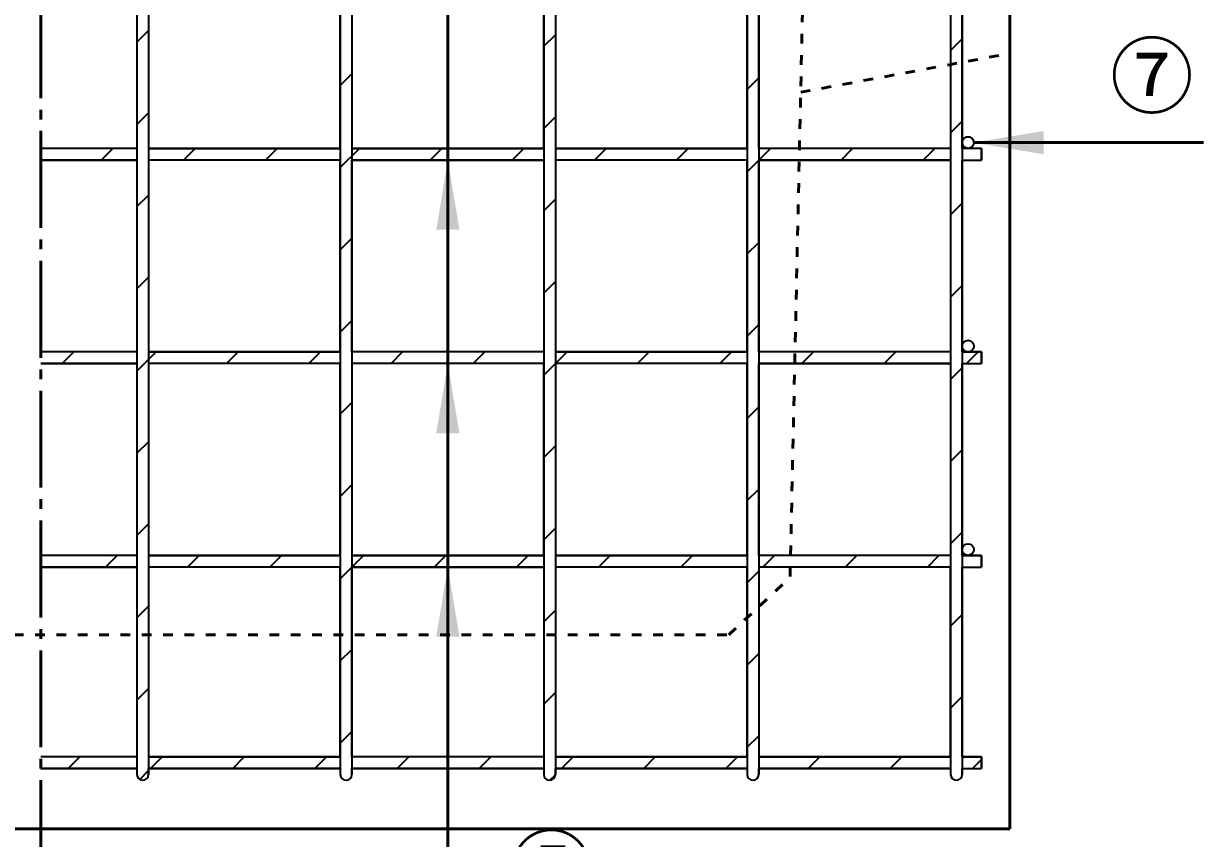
# Model space of a CAD drawing. Units: millimetres, scale not verified. Extents: x 100 to 4105, y 100 to 2870.
# Drawn here: x 2474 to 3083, y 660 to 1080 of the extents above; entities that cross this region are included whole.
import ezdxf
from ezdxf.enums import TextEntityAlignment as Align

# ---------------------------------------------------------------- set-up
doc = ezdxf.new("R2010")
doc.units = ezdxf.units.MM
doc.header["$LTSCALE"] = 5
doc.linetypes.add('USER1', pattern=[13.4, 10, -1.2, 1, -1.2])
doc.linetypes.add('USER2', pattern=[2.2, 1, -1.2])
doc.layers.add('V-nasSTD', color=7, linetype='Continuous', lineweight=35)
doc.styles.add('ＭＳ ゴシック', font='')
doc.styles.get('ＭＳ ゴシック').set_extended_font_data('MS Gothic')

msp = doc.modelspace()

# ---------------------------------------------------------------- hatches: boundary and pattern name
at = {"layer": 'V-nasSTD'}
for points in [[(3000.469, 1025.045), (2964.469, 1019.045), (3000.469, 1013.045)], [(2686.969, 974.045), (2692.969, 1010.045), (2698.969, 974.045)], [(2686.969, 869.045), (2692.969, 905.045), (2698.969, 869.045)], [(2686.969, 764.045), (2692.969, 800.045), (2698.969, 764.045)]]:
    msp.add_hatch(color=256, dxfattribs=at).paths.add_polyline_path(points)

# ---------------------------------------------------------------- linework, layer by layer
at = {"layer": 'V-nasSTD', "linetype": 'USER1', "lineweight": 50}
msp.add_line((2482.969, 640.045), (2482.969, 1582.045), dxfattribs=at)
at = {"layer": 'V-nasSTD', "linetype": 'USER2', "lineweight": 50}
for p, q in [((2882.969, 1405.045), (2869.618, 794.693)), ((2875.094, 1045.045), (2982.969, 1065.045)), ((2837.969, 765.045), (2869.618, 794.693)), ((2127.969, 765.045), (2837.969, 765.045))]:
    msp.add_line(p, q, dxfattribs=at)
at = {"layer": 'V-nasSTD', "lineweight": 50}
for p, q in [((2982.969, 1405.045), (2982.969, 665.045)), ((2692.969, 610.045), (2692.969, 1370.045)), ((2964.469, 1019.045), (3082.969, 1019.045)), ((1982.969, 665.045), (2982.969, 665.045)), ((2982.969, 665.045), (2482.969, 665.045))]:
    msp.add_line(p, q, dxfattribs=at)
at = {"layer": 'V-nasSTD'}
for p, q in [((2532.469, 1383.045), (2532.469, 693.045)), ((2538.469, 1383.045), (2538.469, 693.045)), ((2637.469, 1383.045), (2637.469, 693.045)), ((2643.469, 1383.045), (2643.469, 693.045)), ((2742.469, 1383.045), (2742.469, 693.045)), ((2748.469, 1383.045), (2748.469, 693.045)), ((2847.469, 1383.045), (2847.469, 693.045)), ((2853.469, 1383.045), (2853.469, 693.045)), ((2952.469, 1383.045), (2952.469, 693.045)), ((2958.469, 1383.045), (2958.469, 693.045)), ((2532.469, 1120.045), (2532.469, 1016.045)), ((2538.469, 1120.045), (2538.469, 1016.045)), ((2637.469, 1016.045), (2637.469, 1120.045)), ((2643.469, 1120.045), (2643.469, 1016.045)), ((2742.469, 1016.045), (2742.469, 1120.045)), ((2748.469, 1120.045), (2748.469, 1016.045)), ((2847.469, 1016.045), (2847.469, 1120.045)), ((2853.469, 1016.045), (2853.469, 1120.045)), ((2952.469, 1120.045), (2952.469, 1059.225)), ((2958.469, 1060.37), (2958.469, 1120.045)), ((2532.469, 1070.857), (2538.469, 1076.857)), ((2742.469, 1068.725), (2748.469, 1074.725)), ((2952.469, 1066.593), (2958.469, 1072.593)), ((2958.469, 1016.045), (2958.469, 1060.37)), ((2637.469, 1048.578), (2643.469, 1054.578)), ((2952.469, 1059.225), (2952.469, 1019.045)), ((2847.469, 1046.446), (2853.469, 1052.446)), ((2532.469, 1028.43), (2538.469, 1034.43)), ((2742.469, 1026.298), (2748.469, 1032.298)), ((2952.469, 1024.166), (2958.469, 1030.166)), ((2532.469, 1016.045), (2482.969, 1016.045)), ((2532.469, 1016.045), (2482.969, 1016.045)), ((2514.084, 1010.045), (2520.084, 1016.045)), ((2532.469, 1016.045), (2532.469, 693.045)), ((2637.469, 1016.045), (2538.469, 1016.045)), ((2538.469, 1016.045), (2637.469, 1016.045)), ((2556.51, 1010.045), (2562.51, 1016.045)), ((2598.937, 1010.045), (2604.937, 1016.045)), ((2637.469, 1006.151), (2647.363, 1016.045)), ((2742.469, 1016.045), (2643.469, 1016.045)), ((2643.469, 1016.045), (2742.469, 1016.045)), ((2683.789, 1010.045), (2689.789, 1016.045)), ((2726.216, 1010.045), (2732.216, 1016.045)), ((2847.469, 1016.045), (2748.469, 1016.045)), ((2748.469, 1016.045), (2847.469, 1016.045)), ((2768.642, 1010.045), (2774.642, 1016.045)), ((2811.069, 1010.045), (2817.069, 1016.045)), ((2952.469, 1016.045), (2853.469, 1016.045)), ((2875.676, 1016.045), (2853.469, 1016.045)), ((2853.495, 1010.045), (2859.495, 1016.045)), ((2949.469, 1016.045), (2875.676, 1016.045)), ((2895.921, 1010.045), (2901.921, 1016.045)), ((2938.348, 1010.045), (2944.348, 1016.045)), ((2968.469, 1016.045), (2958.469, 1016.045)), ((2968.469, 1016.045), (2968.469, 1010.045)), ((2968.469, 1010.045), (2968.469, 1016.045)), ((2968.469, 1010.045), (2968.469, 1016.045)), ((2532.469, 1010.045), (2482.969, 1010.045)), ((2482.969, 1010.045), (2532.469, 1010.045)), ((2532.469, 1010.045), (2532.469, 911.045)), ((2637.469, 1010.045), (2538.469, 1010.045)), ((2538.469, 1010.045), (2538.469, 911.045)), ((2637.469, 1010.045), (2538.469, 1010.045)), ((2637.469, 911.045), (2637.469, 1010.045)), ((2742.469, 1010.045), (2643.469, 1010.045)), ((2643.469, 911.045), (2643.469, 1010.045)), ((2643.469, 1010.045), (2742.469, 1010.045)), ((2742.469, 1010.045), (2742.469, 911.045)), ((2847.469, 1010.045), (2748.469, 1010.045)), ((2748.469, 1010.045), (2748.469, 911.045)), ((2847.469, 1010.045), (2748.469, 1010.045)), ((2847.469, 911.045), (2847.469, 1010.045)), ((2847.469, 1004.019), (2853.469, 1010.019)), ((2952.469, 1010.045), (2853.469, 1010.045)), ((2853.469, 911.045), (2853.469, 1010.045)), ((2853.469, 1010.045), (2875.563, 1010.045)), ((2875.563, 1010.045), (2952.469, 1010.045)), ((2952.469, 1010.045), (2952.469, 911.045)), ((2958.469, 1010.045), (2968.469, 1010.045)), ((2958.469, 911.045), (2958.469, 1010.045)), ((2958.469, 1010.045), (2968.469, 1010.045)), ((2532.469, 986.004), (2538.469, 992.004)), ((2742.469, 983.872), (2748.469, 989.872)), ((2952.469, 981.74), (2958.469, 987.74)), ((2637.469, 963.725), (2643.469, 969.725)), ((2847.469, 961.593), (2853.469, 967.593)), ((2532.469, 943.578), (2538.469, 949.578)), ((2742.469, 941.446), (2748.469, 947.446)), ((2952.469, 939.314), (2958.469, 945.314)), ((2637.469, 921.298), (2643.469, 927.298)), ((2847.469, 919.166), (2853.469, 925.166)), ((2532.469, 911.045), (2482.969, 911.045)), ((2532.469, 911.045), (2482.969, 911.045)), ((2532.469, 911.045), (2482.969, 911.045)), ((2493.937, 905.045), (2499.937, 911.045)), ((2532.469, 901.151), (2542.363, 911.045)), ((2637.469, 911.045), (2538.469, 911.045)), ((2538.469, 911.045), (2637.469, 911.045)), ((2578.789, 905.045), (2584.789, 911.045)), ((2621.216, 905.045), (2627.216, 911.045)), ((2742.469, 911.045), (2643.469, 911.045)), ((2742.469, 911.045), (2643.469, 911.045)), ((2663.642, 905.045), (2669.642, 911.045)), ((2706.069, 905.045), (2712.069, 911.045)), ((2847.469, 911.045), (2748.469, 911.045)), ((2748.469, 911.045), (2847.469, 911.045)), ((2748.495, 905.045), (2754.495, 911.045)), ((2790.921, 905.045), (2796.921, 911.045)), ((2833.348, 905.045), (2839.348, 911.045)), ((2952.469, 911.045), (2853.469, 911.045)), ((2873.707, 911.045), (2853.469, 911.045)), ((2952.469, 911.045), (2873.707, 911.045)), ((2875.774, 905.045), (2881.774, 911.045)), ((2918.201, 905.045), (2924.201, 911.045)), ((2958.469, 911.045), (2968.469, 911.045)), ((2968.469, 911.045), (2958.469, 911.045)), ((2960.627, 905.045), (2966.627, 911.045)), ((2968.469, 911.045), (2968.469, 905.045)), ((2968.469, 905.045), (2968.469, 911.045)), ((2968.469, 905.045), (2968.469, 911.045)), ((2532.469, 905.045), (2482.969, 905.045)), ((2482.969, 905.045), (2532.469, 905.045)), ((2482.969, 905.045), (2532.469, 905.045)), ((2532.469, 905.045), (2532.469, 806.045)), ((2637.469, 905.045), (2538.469, 905.045)), ((2538.469, 905.045), (2538.469, 806.045)), ((2637.469, 905.045), (2538.469, 905.045)), ((2637.469, 806.045), (2637.469, 905.045)), ((2742.469, 905.045), (2643.469, 905.045)), ((2643.469, 905.045), (2643.469, 806.045)), ((2742.469, 905.045), (2643.469, 905.045)), ((2742.469, 806.045), (2742.469, 905.045)), ((2742.469, 899.019), (2748.469, 905.019)), ((2847.469, 905.045), (2748.469, 905.045)), ((2748.469, 905.045), (2748.469, 806.045)), ((2847.469, 905.045), (2748.469, 905.045)), ((2847.469, 806.045), (2847.469, 905.045)), ((2952.469, 905.045), (2853.469, 905.045)), ((2853.469, 806.045), (2853.469, 905.045)), ((2853.469, 905.045), (2873.594, 905.045)), ((2873.594, 905.045), (2952.469, 905.045)), ((2952.469, 905.045), (2952.469, 864.045)), ((2952.469, 896.887), (2958.469, 902.887)), ((2958.469, 905.045), (2968.469, 905.045)), ((2958.469, 806.045), (2958.469, 905.045)), ((2958.469, 905.045), (2968.469, 905.045)), ((2637.469, 878.872), (2643.469, 884.872)), ((2847.469, 876.74), (2853.469, 882.74)), ((2532.469, 858.725), (2538.469, 864.725)), ((2742.469, 856.593), (2748.469, 862.593)), ((2952.469, 864.045), (2952.469, 806.045)), ((2952.469, 854.461), (2958.469, 860.461)), ((2637.469, 836.446), (2643.469, 842.446)), ((2847.469, 834.314), (2853.469, 840.314)), ((2532.469, 816.298), (2538.469, 822.298)), ((2742.469, 814.166), (2748.469, 820.166)), ((2952.469, 812.034), (2958.469, 818.034)), ((2532.469, 806.045), (2482.969, 806.045)), ((2532.469, 806.045), (2482.969, 806.045)), ((2516.216, 800.045), (2522.216, 806.045)), ((2637.469, 806.045), (2538.469, 806.045)), ((2538.469, 806.045), (2637.469, 806.045)), ((2558.642, 800.045), (2564.642, 806.045)), ((2601.069, 800.045), (2607.069, 806.045)), ((2742.469, 806.045), (2643.469, 806.045)), ((2643.469, 806.045), (2742.469, 806.045)), ((2643.495, 800.045), (2649.495, 806.045)), ((2685.921, 800.045), (2691.921, 806.045)), ((2728.348, 800.045), (2734.348, 806.045)), ((2847.469, 806.045), (2748.469, 806.045)), ((2748.469, 806.045), (2847.469, 806.045)), ((2770.774, 800.045), (2776.774, 806.045)), ((2813.201, 800.045), (2819.201, 806.045)), ((2952.469, 806.045), (2853.469, 806.045)), ((2871.738, 806.045), (2853.469, 806.045)), ((2855.627, 800.045), (2861.627, 806.045)), ((2952.469, 806.045), (2871.738, 806.045)), ((2898.053, 800.045), (2904.053, 806.045)), ((2940.48, 800.045), (2946.48, 806.045)), ((2958.469, 806.045), (2968.469, 806.045)), ((2968.469, 806.045), (2958.469, 806.045)), ((2968.469, 806.045), (2968.469, 800.045)), ((2968.469, 800.045), (2968.469, 806.045)), ((2968.469, 800.045), (2968.469, 806.045)), ((2532.469, 800.045), (2482.969, 800.045)), ((2482.969, 800.045), (2532.469, 800.045)), ((2532.469, 800.045), (2532.469, 765.045)), ((2637.469, 800.045), (2538.469, 800.045)), ((2637.469, 800.045), (2538.469, 800.045)), ((2538.469, 800.045), (2538.469, 765.045)), ((2637.469, 765.045), (2637.469, 800.045)), ((2637.469, 794.019), (2643.469, 800.019)), ((2742.469, 800.045), (2643.469, 800.045)), ((2643.469, 765.045), (2643.469, 800.045)), ((2643.469, 800.045), (2742.469, 800.045)), ((2742.469, 800.045), (2742.469, 765.045)), ((2847.469, 800.045), (2748.469, 800.045)), ((2847.469, 800.045), (2748.469, 800.045)), ((2748.469, 800.045), (2748.469, 765.045)), ((2847.469, 765.045), (2847.469, 800.045)), ((2847.469, 791.887), (2853.469, 797.887)), ((2952.469, 800.045), (2853.469, 800.045)), ((2853.469, 800.045), (2853.469, 765.045)), ((2871.626, 800.045), (2853.469, 800.045)), ((2952.469, 800.045), (2871.626, 800.045)), ((2952.469, 702.045), (2952.469, 800.045)), ((2958.469, 800.045), (2968.469, 800.045)), ((2958.469, 702.045), (2958.469, 800.045)), ((2958.469, 800.045), (2968.469, 800.045)), ((2532.469, 773.872), (2538.469, 779.872)), ((2742.469, 771.74), (2748.469, 777.74)), ((2952.469, 769.608), (2958.469, 775.608)), ((2532.469, 765.045), (2532.469, 702.045)), ((2532.469, 765.045), (2532.469, 702.045)), ((2538.469, 765.045), (2538.469, 702.045)), ((2637.469, 702.045), (2637.469, 765.045)), ((2643.469, 702.045), (2643.469, 765.045)), ((2742.469, 765.045), (2742.469, 702.045)), ((2748.469, 765.045), (2748.469, 702.045)), ((2847.469, 702.045), (2847.469, 765.045)), ((2853.469, 765.045), (2853.469, 702.045)), ((2637.469, 751.593), (2643.469, 757.593)), ((2847.469, 749.461), (2853.469, 755.461)), ((2532.469, 731.446), (2538.469, 737.446)), ((2742.469, 729.314), (2748.469, 735.314)), ((2952.469, 727.181), (2958.469, 733.181)), ((2637.469, 709.166), (2643.469, 715.166)), ((2847.469, 707.034), (2853.469, 713.034)), ((2532.469, 702.045), (2482.969, 702.045)), ((2532.469, 702.045), (2482.969, 702.045)), ((2497.069, 696.045), (2503.069, 702.045)), ((2637.469, 702.045), (2538.469, 702.045)), ((2538.469, 702.045), (2637.469, 702.045)), ((2539.495, 696.045), (2545.495, 702.045)), ((2581.921, 696.045), (2587.921, 702.045)), ((2624.348, 696.045), (2630.348, 702.045)), ((2742.469, 702.045), (2643.469, 702.045)), ((2742.469, 702.045), (2643.469, 702.045)), ((2666.774, 696.045), (2672.774, 702.045)), ((2709.201, 696.045), (2715.201, 702.045)), ((2847.469, 702.045), (2748.469, 702.045)), ((2748.469, 702.045), (2847.469, 702.045)), ((2751.627, 696.045), (2757.627, 702.045)), ((2794.053, 696.045), (2800.053, 702.045)), ((2836.48, 696.045), (2842.48, 702.045)), ((2952.469, 702.045), (2853.469, 702.045)), ((2853.469, 702.045), (2952.469, 702.045)), ((2878.906, 696.045), (2884.906, 702.045)), ((2921.333, 696.045), (2927.333, 702.045)), ((2958.469, 702.045), (2968.469, 702.045)), ((2968.469, 702.045), (2958.469, 702.045)), ((2963.759, 696.045), (2968.469, 700.755)), ((2968.469, 702.045), (2968.469, 696.045)), ((2968.469, 696.045), (2968.469, 702.045)), ((2968.469, 696.045), (2968.469, 702.045)), ((2532.469, 696.045), (2482.969, 696.045)), ((2482.969, 696.045), (2532.469, 696.045)), ((2532.469, 696.045), (2532.469, 693.045)), ((2532.469, 696.045), (2532.469, 693.045)), ((2533.924, 690.474), (2538.469, 695.019)), ((2637.469, 696.045), (2538.469, 696.045)), ((2538.469, 693.045), (2538.469, 696.045)), ((2538.469, 693.045), (2538.469, 696.045)), ((2538.469, 696.045), (2637.469, 696.045)), ((2637.469, 696.045), (2637.469, 693.045)), ((2637.469, 696.045), (2637.469, 693.045)), ((2742.469, 696.045), (2643.469, 696.045)), ((2643.469, 693.045), (2643.469, 696.045)), ((2643.469, 693.045), (2643.469, 696.045)), ((2643.469, 696.045), (2742.469, 696.045)), ((2742.469, 696.045), (2742.469, 693.045)), ((2742.469, 696.045), (2742.469, 693.045)), ((2847.469, 696.045), (2748.469, 696.045)), ((2748.469, 693.045), (2748.469, 696.045)), ((2748.469, 693.045), (2748.469, 696.045)), ((2748.469, 696.045), (2847.469, 696.045)), ((2847.469, 696.045), (2847.469, 693.045)), ((2847.469, 696.045), (2847.469, 693.045)), ((2952.469, 696.045), (2853.469, 696.045)), ((2853.469, 693.045), (2853.469, 696.045)), ((2853.469, 693.045), (2853.469, 696.045)), ((2853.469, 696.045), (2952.469, 696.045)), ((2952.469, 696.045), (2952.469, 693.045)), ((2952.469, 696.045), (2952.469, 693.045)), ((2958.469, 696.045), (2968.469, 696.045)), ((2958.469, 693.045), (2958.469, 696.045)), ((2958.469, 693.045), (2958.469, 696.045)), ((2958.469, 696.045), (2968.469, 696.045)), ((2745.631, 690.049), (2748.465, 692.883))]:
    msp.add_line(p, q, dxfattribs=at)
for centre in [(2961.469, 1019.045), (2961.469, 914.045), (2961.469, 809.045)]:
    msp.add_circle(centre, 3, dxfattribs=at)
for centre, start, end in [((2961.469, 1019.045), 0, 270), ((2535.469, 693.045), 180, 0), ((2535.469, 693.045), 180, 0), ((2535.469, 693.045), 180, 0), ((2640.469, 693.045), 180, 0), ((2640.469, 693.045), 180, 0), ((2640.469, 693.045), 180, 0), ((2745.469, 693.045), 180, 0), ((2745.469, 693.045), 180, 0), ((2745.469, 693.045), 180, 0), ((2850.469, 693.045), 180, 0), ((2850.469, 693.045), 180, 0), ((2850.469, 693.045), 180, 0), ((2955.469, 693.045), 180, 0), ((2955.469, 693.045), 180, 0), ((2955.469, 693.045), 180, 0)]:
    msp.add_arc(centre, 3, start, end, dxfattribs=at)

# ---------------------------------------------------------------- texts
at = {"layer": 'V-nasSTD', "style": 'ＭＳ ゴシック'}
for s, p in [('⑦', (3034.769, 1069.245)), ('⑤', (2724.769, 660.245))]:
    msp.add_text(s, height=31.67, dxfattribs=at).set_placement(p, align=Align.TOP_LEFT)

doc.saveas('drawing.dxf')
